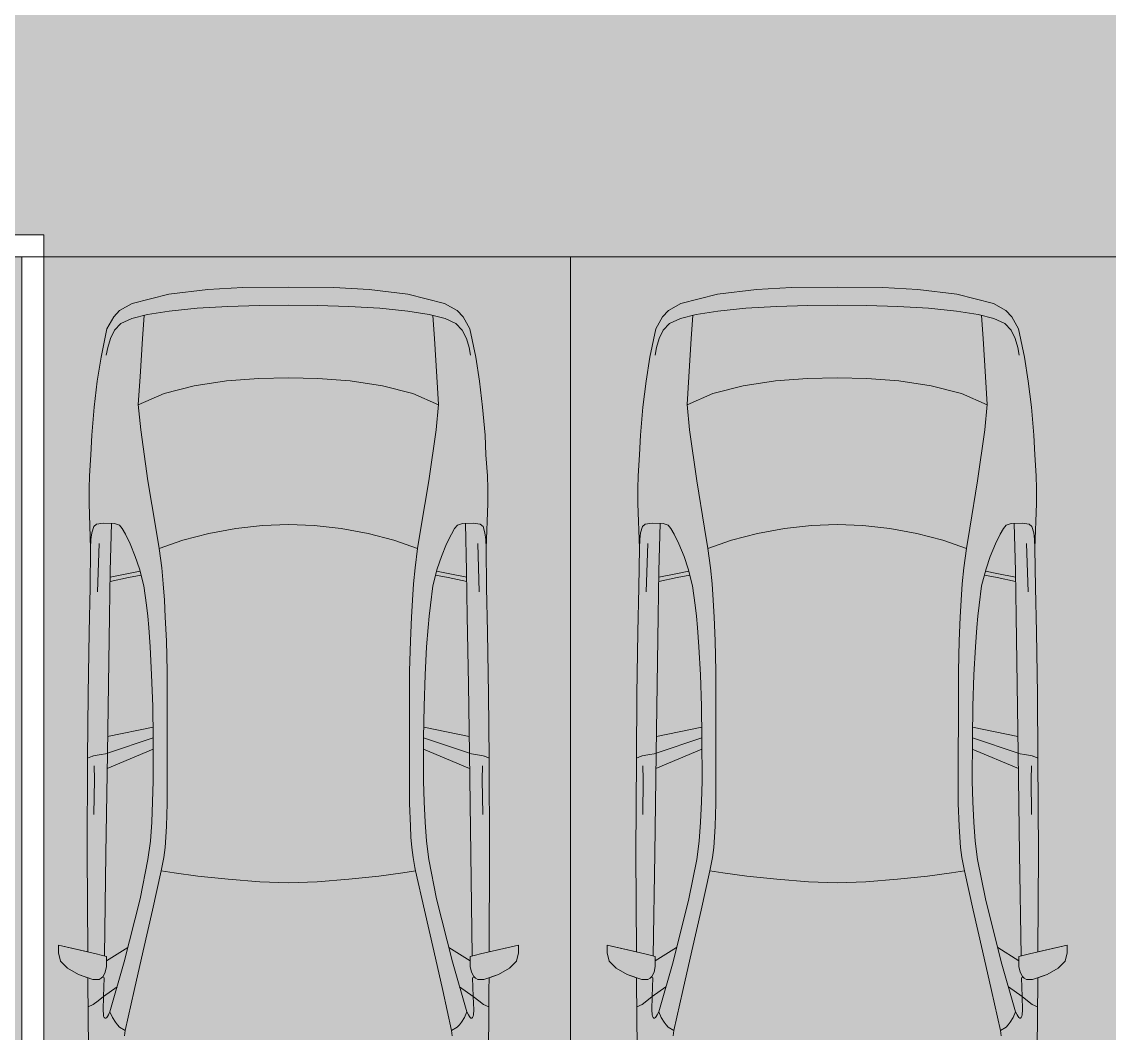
# Model space of a CAD drawing. Header units: millimetres. Extents: x 141848 to 1648660, y -465012 to -151356.
# Drawn here: x 220538 to 225492, y -269226 to -264617 of the extents above; entities that cross this region are included whole.
import ezdxf

# ---------------------------------------------------------------- set-up
doc = ezdxf.new("R2010")
doc.units = ezdxf.units.MM
doc.header["$MEASUREMENT"] = 0
for name, color, linetype in [('Extérieur - Environnement', 7, 'Continuous'), ('Sols_ Dalles', 7, 'Continuous'), ('Structure - Murs extérieurs', 7, 'Continuous')]:
    doc.layers.add(name, color=color, linetype=linetype)

msp = doc.modelspace()

# ---------------------------------------------------------------- hatches: boundary and pattern name
at = {"linetype": 'Continuous', "lineweight": 0, "true_color": 0x6f6f6f}
h = msp.add_hatch(color=8, dxfattribs=at)
h.paths.add_polyline_path([(141848.442, -275935.042), (141848.442, -295062.571), (269220.821, -293826.868), (269220.821, -270902.734), (268763.049, -270902.734), (254213.6, -271040.575), (254213.6, -163437.635), (153156.2, -163437.635), (153156.2, -271040.575), (153182.962, -271040.57), (153183.146, -272000.514, -0.40942736), (149183.681, -275935.042)])
h.paths.add_polyline_path([(158435.584, -260639.953), (155145.584, -260639.953), (155145.584, -248364.953), (155145.584, -243089.974), (155145.584, -242189.974), (158435.584, -242189.974)], flags=0)
h.paths.add_polyline_path([(196775.042, -260810.571), (196775.042, -222495.57), (186955.542, -222495.57), (186955.542, -218295.57), (196754.55, -218295.57), (196754.55, -208495.57), (196754.55, -204495.57), (193355.542, -204495.57), (193355.542, -201780.57), (193355.542, -195161.535), (195576.034, -195161.535), (195576.034, -189810.571), (217850.068, -189810.571), (217850.068, -262266.885), (245610.045, -262266.885), (245610.045, -253395.571), (245626.034, -253395.571), (246426.034, -253395.571), (247826.034, -253395.571), (247826.034, -248005.571), (247826.034, -246605.571), (245626.034, -246605.571), (245610.045, -246605.571), (245610.045, -171995.57), (212806.28, -171995.57), (161503.433, -171995.57), (161503.433, -193810.571), (161503.433, -230015.57), (161503.433, -260810.571)], flags=0)
h.paths.add_polyline_path([(162737.042, -269433.913, -0.09031866), (162858.773, -268727.623, -0.20144873), (163912.639, -267592.74, -0.10421145), (164718.006, -267415.055), (165317.979, -267409.371, -0.10404461), (166125.354, -267571.244, -0.23825546), (167284.257, -268953.318, -0.05518862), (167336.836, -269390.334), (167338.931, -269611.438), (167351.046, -270890.267), (167092.583, -271892.761, -0.26794919), (165370.083, -272909.124), (164770.11, -272914.808, -0.19371746), (163379.252, -272370.185, -0.07056876), (163028.663, -271931.262, -0.1316525), (162751.253, -270933.845)], flags=0)
h.paths.add_polyline_path([(173316.986, -273599.031), (173316.986, -273452.052), (173330.488, -267377.824, -0.3805567), (175316.986, -265609.826), (175394.714, -265609.826), (175394.714, -270609.826), (190394.714, -270609.826), (190394.714, -265609.826), (195356.191, -265609.826, -0.41421356), (196856.191, -267109.826), (196856.191, -273660.699, -0.34550161), (195137.285, -275433.432), (175327.752, -275599.002, -0.4157911)], flags=0)
h.paths.add_polyline_path([(205510.093, -271504.083, -0.13447393), (205230.948, -270484.937), (205230.948, -268984.937, -0.41421356), (207230.948, -266984.937), (207830.948, -266984.937, -0.41421356), (209830.948, -268984.937), (209830.948, -270484.937, -0.12882035), (209574.03, -271465.581, -0.27093629), (207830.948, -272484.937), (207230.948, -272484.937, -0.26498)], flags=0)
h.paths.add_polyline_path([(217862.687, -273329.325), (217869.949, -267730.336, -0.09856151), (218100.718, -266943.721), (218117.681, -266951.545, -0.258849), (219955.479, -265605.827), (219953.141, -265587.294), (220637.569, -265587.294), (220637.569, -265687.294), (220637.569, -270687.294), (250537.569, -270687.294), (250537.569, -265687.294), (252208.004, -265687.294), (254186.294, -265687.294), (254186.294, -267687.294), (254186.294, -271062.255, 0.00134576), (254186.323, -271073.021), (254197.209, -273095.233, -0.41421356), (252208.004, -275105.97), (243484.534, -275105.97, -0.00518896), (243431.438, -275116.103), (235447.992, -275196.191), (220071.012, -275253.24, -0.38655333), (217873.089, -273475.385, -0.02518922)], flags=0)
at = {"layer": 'Sols_ Dalles', "linetype": 'Continuous', "lineweight": 0, "true_color": 0x2e271c}
msp.add_hatch(color=250, dxfattribs=at).paths.add_polyline_path([(217961.309, -273253.269, 0.4157911), (219972.076, -275253.24), (252109.067, -275105.97, 0.41421356), (254098.272, -273095.233), (254087.386, -271073.021, -0.00134576), (254087.357, -271062.255), (254087.357, -267687.294), (254087.357, -265687.294), (250537.569, -265687.294), (250537.569, -270787.292), (250537.729, -271092.129), (250548.615, -273114.341), (220537.569, -273253.269), (220537.569, -270687.294), (220537.569, -265687.294), (219961.309, -265687.294, 0.25884891), (218113.763, -267154.752, 0.09856162), (217961.309, -267920.633)])

# ---------------------------------------------------------------- linework, layer by layer
at = {"color": 9, "linetype": 'Continuous', "lineweight": 5}
msp.add_lwpolyline([(217873.089, -273475.385, 0.38655333), (220071.012, -275253.24), (235447.992, -275196.191), (243431.438, -275116.103, 0.00518896), (243484.534, -275105.97), (252208.004, -275105.97, 0.41421356), (254197.209, -273095.233), (254186.323, -271073.021, -0.00134576), (254186.294, -271062.255), (254186.294, -267687.294), (254186.294, -265687.294), (252208.004, -265687.294), (250537.569, -265687.294), (250537.569, -270687.294), (220637.569, -270687.294), (220637.569, -265687.294), (220637.569, -265587.294), (219953.141, -265587.294), (219955.479, -265605.827, 0.258849), (218117.681, -266951.545), (218100.718, -266943.721, 0.09856151), (217869.949, -267730.336), (217862.687, -273329.325, 0.02518922)], format="xyb", close=True, dxfattribs=at)
at = {"color": 253, "linetype": 'Continuous', "lineweight": 5, "true_color": 0x9f9f9f, "flags": 128}
for points in [[(220537.569, -265687.294), (219961.309, -265687.294)], [(220537.569, -273253.269), (220537.569, -265687.294)]]:
    msp.add_lwpolyline(points, dxfattribs=at)
at = {"color": 255, "linetype": 'Continuous', "lineweight": 5, "flags": 128}
for points in [[(220537.569, -265687.294), (220537.569, -270687.294)], [(223037.569, -265687.294), (220537.569, -265687.294)], [(223037.569, -265687.294), (223037.569, -270687.294)], [(225537.569, -265687.294), (223037.569, -265687.294)]]:
    msp.add_lwpolyline(points, dxfattribs=at)
at = {"layer": 'Extérieur - Environnement', "color": 7, "linetype": 'Continuous', "lineweight": 13}
for p, q in [((221384.817, -265837.164), (221207.877, -265858.076)), ((221207.877, -265858.076), (221384.817, -265837.164)), ((221544.946, -265828.356), (221384.817, -265837.164)), ((221384.817, -265837.164), (221544.946, -265828.356)), ((221752.389, -265825.764), (221544.946, -265828.356)), ((221544.946, -265828.356), (221752.389, -265825.764)), ((221959.832, -265828.356), (221752.389, -265825.764)), ((221959.832, -265828.356), (221752.389, -265825.764)), ((222119.961, -265837.164), (221959.832, -265828.356)), ((222119.961, -265837.164), (221959.832, -265828.356)), ((222296.901, -265858.076), (222119.961, -265837.164)), ((222296.901, -265858.076), (222119.961, -265837.164)), ((223884.817, -265837.164), (223707.877, -265858.076)), ((223707.877, -265858.076), (223884.817, -265837.164)), ((224044.946, -265828.356), (223884.817, -265837.164)), ((223884.817, -265837.164), (224044.946, -265828.356)), ((224252.389, -265825.764), (224044.946, -265828.356)), ((224044.946, -265828.356), (224252.389, -265825.764)), ((224459.832, -265828.356), (224252.389, -265825.764)), ((224459.832, -265828.356), (224252.389, -265825.764)), ((224619.961, -265837.164), (224459.832, -265828.356)), ((224619.961, -265837.164), (224459.832, -265828.356)), ((224796.901, -265858.076), (224619.961, -265837.164)), ((224796.901, -265858.076), (224619.961, -265837.164)), ((221040.853, -265900.703), (220983.257, -265932.912)), ((220983.257, -265932.912), (221040.853, -265900.703)), ((221207.877, -265858.076), (221040.853, -265900.703)), ((221040.853, -265900.703), (221207.877, -265858.076)), ((222463.925, -265900.703), (222296.901, -265858.076)), ((222463.925, -265900.703), (222296.901, -265858.076)), ((222521.521, -265932.912), (222463.925, -265900.703)), ((222521.521, -265932.912), (222463.925, -265900.703)), ((223540.853, -265900.703), (223483.257, -265932.912)), ((223483.257, -265932.912), (223540.853, -265900.703)), ((223707.877, -265858.076), (223540.853, -265900.703)), ((223540.853, -265900.703), (223707.877, -265858.076)), ((224963.925, -265900.703), (224796.901, -265858.076)), ((224963.925, -265900.703), (224796.901, -265858.076)), ((225021.521, -265932.912), (224963.925, -265900.703)), ((225021.521, -265932.912), (224963.925, -265900.703)), ((220983.257, -265932.912), (220956.395, -265961.821)), ((220956.395, -265961.821), (220983.257, -265932.912)), ((221110.627, -265950.545), (221038.703, -265969.4)), ((221110.627, -265950.545), (221208.944, -265935.102)), ((221208.926, -265935.105), (221336.154, -265922.562)), ((221336.154, -265922.562), (221476.713, -265914.145)), ((221476.713, -265914.145), (221619.262, -265909.477)), ((221619.262, -265909.477), (221752.389, -265908.163)), ((221885.516, -265909.477), (221752.389, -265908.163)), ((222028.065, -265914.145), (221885.516, -265909.477)), ((222168.624, -265922.562), (222028.065, -265914.145)), ((222295.852, -265935.105), (222168.624, -265922.562)), ((222394.151, -265950.545), (222295.834, -265935.102)), ((222394.151, -265950.545), (222466.075, -265969.4)), ((222548.383, -265961.821), (222521.521, -265932.912)), ((222548.383, -265961.821), (222521.521, -265932.912)), ((223483.257, -265932.912), (223456.395, -265961.821)), ((223456.395, -265961.821), (223483.257, -265932.912)), ((223610.627, -265950.545), (223538.703, -265969.4)), ((223610.627, -265950.545), (223708.944, -265935.102)), ((223708.926, -265935.105), (223836.154, -265922.562)), ((223836.154, -265922.562), (223976.713, -265914.145)), ((223976.713, -265914.145), (224119.262, -265909.477)), ((224119.262, -265909.477), (224252.389, -265908.163)), ((224385.516, -265909.477), (224252.389, -265908.163)), ((224528.065, -265914.145), (224385.516, -265909.477)), ((224668.624, -265922.562), (224528.065, -265914.145)), ((224795.852, -265935.105), (224668.624, -265922.562)), ((224894.151, -265950.545), (224795.834, -265935.102)), ((224894.151, -265950.545), (224966.075, -265969.4)), ((225048.383, -265961.821), (225021.521, -265932.912)), ((225048.383, -265961.821), (225021.521, -265932.912)), ((220956.395, -265961.821), (220925.744, -266016.54)), ((220925.744, -266016.54), (220956.395, -265961.821)), ((220960.404, -266022.127), (220989.025, -265991.939)), ((220989.025, -265991.939), (221038.703, -265969.4)), ((221094.662, -265954.731), (221087.53, -266059.811)), ((222410.116, -265954.731), (222417.248, -266059.811)), ((222515.753, -265991.939), (222466.075, -265969.4)), ((222544.374, -266022.127), (222515.753, -265991.939)), ((222579.034, -266016.54), (222548.383, -265961.821)), ((222579.034, -266016.54), (222548.383, -265961.821)), ((223456.395, -265961.821), (223425.744, -266016.54)), ((223425.744, -266016.54), (223456.395, -265961.821)), ((223460.404, -266022.127), (223489.025, -265991.939)), ((223489.025, -265991.939), (223538.703, -265969.4)), ((223594.662, -265954.731), (223587.53, -266059.811)), ((224910.116, -265954.731), (224917.248, -266059.811)), ((225015.753, -265991.939), (224966.075, -265969.4)), ((225044.374, -266022.127), (225015.753, -265991.939)), ((225079.034, -266016.54), (225048.383, -265961.821)), ((225079.034, -266016.54), (225048.383, -265961.821)), ((220925.744, -266016.54), (220898.848, -266145.59)), ((220898.848, -266145.59), (220925.744, -266016.54)), ((220941.542, -266060.723), (220960.404, -266022.127)), ((222563.236, -266060.723), (222544.374, -266022.127)), ((222605.93, -266145.59), (222579.034, -266016.54)), ((222605.93, -266145.59), (222579.034, -266016.54)), ((223425.744, -266016.54), (223398.848, -266145.59)), ((223398.848, -266145.59), (223425.744, -266016.54)), ((223441.542, -266060.723), (223460.404, -266022.127)), ((225063.236, -266060.723), (225044.374, -266022.127)), ((225105.93, -266145.59), (225079.034, -266016.54)), ((225105.93, -266145.59), (225079.034, -266016.54)), ((220929.261, -266101.535), (220941.542, -266060.723)), ((221087.53, -266059.811), (221076.634, -266235.469)), ((222417.248, -266059.811), (222428.144, -266235.469)), ((222575.517, -266101.535), (222563.236, -266060.723)), ((223429.261, -266101.535), (223441.542, -266060.723)), ((223587.53, -266059.811), (223576.634, -266235.469)), ((224917.248, -266059.811), (224928.144, -266235.469)), ((225075.517, -266101.535), (225063.236, -266060.723)), ((220898.848, -266145.59), (220881.554, -266254.371)), ((220898.848, -266145.59), (220881.554, -266254.371)), ((220922.864, -266135.297), (220929.261, -266101.535)), ((222581.914, -266135.297), (222575.517, -266101.535)), ((222623.224, -266254.371), (222605.93, -266145.59)), ((222605.93, -266145.59), (222623.224, -266254.371)), ((223398.848, -266145.59), (223381.554, -266254.371)), ((223398.848, -266145.59), (223381.554, -266254.371)), ((223422.864, -266135.297), (223429.261, -266101.535)), ((225081.914, -266135.297), (225075.517, -266101.535)), ((225123.224, -266254.371), (225105.93, -266145.59)), ((225105.93, -266145.59), (225123.224, -266254.371)), ((221076.634, -266235.469), (221068.343, -266361.049)), ((221617.636, -266242.406), (221471.107, -266253.728)), ((221752.389, -266238.96), (221617.636, -266242.406)), ((221752.389, -266238.96), (221887.142, -266242.406)), ((221887.142, -266242.406), (222033.671, -266253.728)), ((222428.144, -266235.469), (222436.435, -266361.049)), ((223576.634, -266235.469), (223568.343, -266361.049)), ((224117.636, -266242.406), (223971.107, -266253.728)), ((224252.389, -266238.96), (224117.636, -266242.406)), ((224252.389, -266238.96), (224387.142, -266242.406)), ((224387.142, -266242.406), (224533.671, -266253.728)), ((224928.144, -266235.469), (224936.435, -266361.049)), ((220881.555, -266254.36), (220867.732, -266372.439)), ((220881.555, -266254.36), (220867.732, -266372.439)), ((220881.554, -266254.371), (220881.555, -266254.36)), ((221323.551, -266275.57), (221185.731, -266310.612)), ((221471.107, -266253.728), (221323.551, -266275.57)), ((222033.671, -266253.728), (222181.227, -266275.57)), ((222181.227, -266275.57), (222319.047, -266310.612)), ((222623.222, -266254.36), (222637.046, -266372.439)), ((222637.046, -266372.439), (222623.224, -266254.371)), ((223381.555, -266254.36), (223367.732, -266372.439)), ((223381.555, -266254.36), (223367.732, -266372.439)), ((223381.554, -266254.371), (223381.555, -266254.36)), ((223823.551, -266275.57), (223685.731, -266310.612)), ((223971.107, -266253.728), (223823.551, -266275.57)), ((224533.671, -266253.728), (224681.227, -266275.57)), ((224681.227, -266275.57), (224819.047, -266310.612)), ((225123.222, -266254.36), (225137.046, -266372.439)), ((225137.046, -266372.439), (225123.224, -266254.371)), ((221185.731, -266310.612), (221068.41, -266361.74)), ((222319.047, -266310.612), (222436.367, -266361.74)), ((223685.731, -266310.612), (223568.41, -266361.74)), ((224819.047, -266310.612), (224936.367, -266361.74)), ((220867.732, -266372.439), (220856.209, -266500.926)), ((220856.209, -266500.926), (220867.732, -266372.439)), ((221068.343, -266361.049), (221079.684, -266476.985)), ((222436.435, -266361.049), (222425.094, -266476.985)), ((222648.569, -266500.926), (222637.046, -266372.439)), ((222648.569, -266500.926), (222637.046, -266372.439)), ((223367.732, -266372.439), (223356.209, -266500.926)), ((223356.209, -266500.926), (223367.732, -266372.439)), ((223568.343, -266361.049), (223579.684, -266476.985)), ((224936.435, -266361.049), (224925.094, -266476.985)), ((225148.569, -266500.926), (225137.046, -266372.439)), ((225148.569, -266500.926), (225137.046, -266372.439)), ((221079.684, -266476.985), (221112.483, -266709.08)), ((222425.094, -266476.985), (222392.295, -266709.08)), ((223579.684, -266476.985), (223612.483, -266709.08)), ((224925.094, -266476.985), (224892.295, -266709.08)), ((220856.209, -266500.926), (220852.413, -266589.935)), ((220852.413, -266589.935), (220856.209, -266500.926)), ((222652.365, -266589.935), (222648.569, -266500.926)), ((222652.365, -266589.935), (222648.569, -266500.926)), ((223356.209, -266500.926), (223352.413, -266589.935)), ((223352.413, -266589.935), (223356.209, -266500.926)), ((225152.365, -266589.935), (225148.569, -266500.926)), ((225152.365, -266589.935), (225148.569, -266500.926)), ((220852.413, -266589.935), (220845.988, -266685.688)), ((220845.988, -266685.688), (220852.413, -266589.935)), ((222658.789, -266685.688), (222652.365, -266589.935)), ((222658.789, -266685.688), (222652.365, -266589.935)), ((223352.413, -266589.935), (223345.988, -266685.688)), ((223345.988, -266685.688), (223352.413, -266589.935)), ((225158.789, -266685.688), (225152.365, -266589.935)), ((225158.789, -266685.688), (225152.365, -266589.935)), ((220845.988, -266685.688), (220844.224, -266743.57)), ((220844.224, -266743.57), (220845.988, -266685.688)), ((222660.554, -266743.57), (222658.789, -266685.688)), ((222660.554, -266743.57), (222658.789, -266685.688)), ((223345.988, -266685.688), (223344.224, -266743.57)), ((223344.224, -266743.57), (223345.988, -266685.688)), ((225160.554, -266743.57), (225158.789, -266685.688)), ((225160.554, -266743.57), (225158.789, -266685.688)), ((221112.483, -266709.08), (221148.655, -266924.692)), ((222392.295, -266709.08), (222356.123, -266924.692)), ((223612.483, -266709.08), (223648.655, -266924.692)), ((224892.295, -266709.08), (224856.123, -266924.692)), ((220844.224, -266743.57), (220844.179, -266812.144)), ((220844.224, -266743.57), (220844.179, -266812.144)), ((222660.599, -266812.144), (222660.554, -266743.57)), ((222660.554, -266743.57), (222660.599, -266812.144)), ((223344.224, -266743.57), (223344.179, -266812.144)), ((223344.224, -266743.57), (223344.179, -266812.144)), ((225160.599, -266812.144), (225160.554, -266743.57)), ((225160.554, -266743.57), (225160.599, -266812.144)), ((220844.179, -266812.144), (220851.44, -267015.116)), ((220851.44, -267015.116), (220844.179, -266812.144)), ((222653.338, -267015.116), (222660.599, -266812.144)), ((222653.338, -267015.116), (222660.599, -266812.144)), ((223344.179, -266812.144), (223351.44, -267015.116)), ((223351.44, -267015.116), (223344.179, -266812.144)), ((225153.338, -267015.116), (225160.599, -266812.144)), ((225153.338, -267015.116), (225160.599, -266812.144)), ((220865.432, -266917.174), (220857.027, -266945.179)), ((220878.133, -266906.682), (220865.432, -266917.174)), ((220909.111, -266901.909), (220878.133, -266906.682)), ((220959.725, -266903.116), (220909.111, -266901.909)), ((220940.519, -267118.034), (220946.343, -266902.797)), ((220982.199, -266910.293), (220959.725, -266903.116)), ((220995.198, -266925.468), (220982.199, -266910.293)), ((221010.092, -266951.662), (220995.198, -266925.468)), ((221148.655, -266924.692), (221163.869, -267017.735)), ((221512.171, -266925.666), (221389.416, -266948.269)), ((221634.854, -266911.78), (221512.171, -266925.666)), ((221752.389, -266907.061), (221634.854, -266911.78)), ((221752.389, -266907.061), (221869.924, -266911.78)), ((221869.924, -266911.78), (221992.607, -266925.666)), ((221992.607, -266925.666), (222115.362, -266948.269)), ((222356.123, -266924.692), (222340.909, -267017.735)), ((222494.686, -266951.662), (222509.58, -266925.468)), ((222509.58, -266925.468), (222522.578, -266910.293)), ((222522.578, -266910.293), (222545.053, -266903.116)), ((222545.053, -266903.116), (222595.667, -266901.909)), ((222564.259, -267118.034), (222558.435, -266902.797)), ((222595.667, -266901.909), (222626.645, -266906.682)), ((222626.645, -266906.682), (222639.346, -266917.174)), ((222639.346, -266917.174), (222647.75, -266945.179)), ((223365.432, -266917.174), (223357.027, -266945.179)), ((223378.133, -266906.682), (223365.432, -266917.174)), ((223409.111, -266901.909), (223378.133, -266906.682)), ((223459.725, -266903.116), (223409.111, -266901.909)), ((223440.519, -267118.034), (223446.343, -266902.797)), ((223482.199, -266910.293), (223459.725, -266903.116)), ((223495.198, -266925.468), (223482.199, -266910.293)), ((223510.092, -266951.662), (223495.198, -266925.468)), ((223648.655, -266924.692), (223663.869, -267017.735)), ((224012.171, -266925.666), (223889.416, -266948.269)), ((224134.854, -266911.78), (224012.171, -266925.666)), ((224252.389, -266907.061), (224134.854, -266911.78)), ((224252.389, -266907.061), (224369.924, -266911.78)), ((224369.924, -266911.78), (224492.607, -266925.666)), ((224492.607, -266925.666), (224615.362, -266948.269)), ((224856.123, -266924.692), (224840.909, -267017.735)), ((224994.686, -266951.662), (225009.58, -266925.468)), ((225009.58, -266925.468), (225022.578, -266910.293)), ((225022.578, -266910.293), (225045.053, -266903.116)), ((225045.053, -266903.116), (225095.667, -266901.909)), ((225064.259, -267118.034), (225058.435, -266902.797)), ((225095.667, -266901.909), (225126.645, -266906.682)), ((225126.645, -266906.682), (225139.346, -266917.174)), ((225139.346, -266917.174), (225147.75, -266945.179)), ((220852.713, -266976.682), (220851.44, -267015.116)), ((220857.027, -266945.179), (220852.713, -266976.682)), ((221031.496, -266995.684), (221010.092, -266951.662)), ((221271.566, -266979.133), (221163.869, -267017.735)), ((221389.416, -266948.269), (221271.566, -266979.133)), ((222115.362, -266948.269), (222233.212, -266979.133)), ((222233.212, -266979.133), (222340.909, -267017.735)), ((222473.282, -266995.684), (222494.686, -266951.662)), ((222647.75, -266945.179), (222652.065, -266976.682)), ((222652.065, -266976.682), (222653.338, -267015.116)), ((223352.713, -266976.682), (223351.44, -267015.116)), ((223357.027, -266945.179), (223352.713, -266976.682)), ((223531.496, -266995.684), (223510.092, -266951.662)), ((223771.566, -266979.133), (223663.869, -267017.735)), ((223889.416, -266948.269), (223771.566, -266979.133)), ((224615.362, -266948.269), (224733.212, -266979.133)), ((224733.212, -266979.133), (224840.909, -267017.735)), ((224973.282, -266995.684), (224994.686, -266951.662)), ((225147.75, -266945.179), (225152.065, -266976.682)), ((225152.065, -266976.682), (225153.338, -267015.116)), ((220851.44, -267015.116), (220849.227, -267195.422)), ((220849.227, -267195.422), (220851.44, -267015.116)), ((220890.107, -266993.88), (220882.69, -267214.66)), ((221054.911, -267052.956), (221031.496, -266995.684)), ((221163.869, -267017.735), (221175.54, -267105.162)), ((222340.909, -267017.735), (222329.238, -267105.162)), ((222449.867, -267052.956), (222473.282, -266995.684)), ((222614.671, -266993.88), (222622.088, -267214.66)), ((222655.551, -267195.422), (222653.338, -267015.116)), ((222655.551, -267195.422), (222653.338, -267015.116)), ((223351.44, -267015.116), (223349.227, -267195.422)), ((223349.227, -267195.422), (223351.44, -267015.116)), ((223390.107, -266993.88), (223382.69, -267214.66)), ((223554.911, -267052.956), (223531.496, -266995.684)), ((223663.869, -267017.735), (223675.54, -267105.162)), ((224840.909, -267017.735), (224829.238, -267105.162)), ((224949.867, -267052.956), (224973.282, -266995.684)), ((225114.671, -266993.88), (225122.088, -267214.66)), ((225155.551, -267195.422), (225153.338, -267015.116)), ((225155.551, -267195.422), (225153.338, -267015.116)), ((221074.24, -267109.617), (221054.911, -267052.956)), ((222430.538, -267109.617), (222449.867, -267052.956)), ((223574.24, -267109.617), (223554.911, -267052.956)), ((224930.538, -267109.617), (224949.867, -267052.956)), ((220937.587, -267325.351), (220940.519, -267118.034)), ((220940.099, -267147.769), (221024.487, -267130.537)), ((221024.214, -267149.83), (221081.629, -267138.68)), ((221024.487, -267130.537), (221076.967, -267120.345)), ((221094.075, -267187.636), (221074.24, -267109.617)), ((221175.539, -267105.146), (221182.232, -267178.67)), ((222329.239, -267105.146), (222322.546, -267178.67)), ((222410.703, -267187.636), (222430.538, -267109.617)), ((222480.564, -267149.83), (222423.149, -267138.68)), ((222480.291, -267130.537), (222427.81, -267120.345)), ((222564.679, -267147.769), (222480.291, -267130.537)), ((222567.191, -267325.351), (222564.259, -267118.034)), ((223437.587, -267325.351), (223440.519, -267118.034)), ((223440.099, -267147.769), (223524.487, -267130.537)), ((223524.214, -267149.83), (223581.629, -267138.68)), ((223524.487, -267130.537), (223576.967, -267120.345)), ((223594.075, -267187.636), (223574.24, -267109.617)), ((223675.539, -267105.146), (223682.232, -267178.67)), ((224829.239, -267105.146), (224822.546, -267178.67)), ((224910.703, -267187.636), (224930.538, -267109.617)), ((224980.564, -267149.83), (224923.149, -267138.68)), ((224980.291, -267130.537), (224927.81, -267120.345)), ((225064.679, -267147.769), (224980.291, -267130.537)), ((225067.191, -267325.351), (225064.259, -267118.034)), ((220939.826, -267167.062), (221024.214, -267149.83)), ((221105.484, -267275.127), (221094.075, -267187.636)), ((221182.231, -267178.656), (221187.197, -267253.131)), ((222322.547, -267178.656), (222317.581, -267253.131)), ((222399.294, -267275.127), (222410.703, -267187.636)), ((222564.952, -267167.062), (222480.564, -267149.83)), ((223439.826, -267167.062), (223524.214, -267149.83)), ((223605.484, -267275.127), (223594.075, -267187.636)), ((223682.231, -267178.656), (223687.197, -267253.131)), ((224822.547, -267178.656), (224817.581, -267253.131)), ((224899.294, -267275.127), (224910.703, -267187.636)), ((225064.952, -267167.062), (224980.564, -267149.83)), ((220849.227, -267195.422), (220844.877, -267398.632)), ((220849.227, -267195.422), (220844.877, -267398.632)), ((222659.901, -267398.632), (222655.551, -267195.422)), ((222655.551, -267195.422), (222659.901, -267398.632)), ((223349.227, -267195.422), (223344.877, -267398.632)), ((223349.227, -267195.422), (223344.877, -267398.632)), ((225159.901, -267398.632), (225155.551, -267195.422)), ((225155.551, -267195.422), (225159.901, -267398.632)), ((221111.33, -267324.705), (221105.484, -267275.127)), ((221187.197, -267253.127), (221191.601, -267329.924)), ((222317.581, -267253.127), (222313.177, -267329.924)), ((222393.448, -267324.705), (222399.294, -267275.127)), ((223611.33, -267324.705), (223605.484, -267275.127)), ((223687.197, -267253.127), (223691.601, -267329.924)), ((224817.581, -267253.127), (224813.177, -267329.924)), ((224893.448, -267324.705), (224899.294, -267275.127)), ((220932.626, -267636.148), (220937.587, -267325.351)), ((221116.424, -267376.543), (221111.33, -267324.705)), ((221191.6, -267329.914), (221196.366, -267438.034)), ((222313.178, -267329.914), (222308.412, -267438.034)), ((222388.354, -267376.543), (222393.448, -267324.705)), ((222572.151, -267636.148), (222567.191, -267325.351)), ((223432.626, -267636.148), (223437.587, -267325.351)), ((223616.424, -267376.543), (223611.33, -267324.705)), ((223691.6, -267329.914), (223696.366, -267438.034)), ((224813.178, -267329.914), (224808.412, -267438.034)), ((224888.354, -267376.543), (224893.448, -267324.705)), ((225072.151, -267636.148), (225067.191, -267325.351)), ((221122.661, -267464.557), (221116.424, -267376.543)), ((222382.116, -267464.557), (222388.354, -267376.543)), ((223622.661, -267464.557), (223616.424, -267376.543)), ((224882.116, -267464.557), (224888.354, -267376.543)), ((220844.877, -267398.632), (220840.092, -267681.866)), ((220844.877, -267398.632), (220840.092, -267681.866)), ((222664.686, -267681.866), (222659.901, -267398.632)), ((222659.901, -267398.632), (222664.686, -267681.866)), ((223344.877, -267398.632), (223340.092, -267681.866)), ((223344.877, -267398.632), (223340.092, -267681.866)), ((225164.686, -267681.866), (225159.901, -267398.632)), ((225159.901, -267398.632), (225164.686, -267681.866)), ((221129.049, -267592.686), (221122.661, -267464.557)), ((221196.366, -267438.031), (221200.336, -267575.552)), ((222308.412, -267438.031), (222304.441, -267575.552)), ((222375.729, -267592.686), (222382.116, -267464.557)), ((223629.049, -267592.686), (223622.661, -267464.557)), ((223696.366, -267438.031), (223700.336, -267575.552)), ((224808.412, -267438.031), (224804.441, -267575.552)), ((224875.729, -267592.686), (224882.116, -267464.557)), ((221200.336, -267575.552), (221200.375, -268178.518)), ((222304.441, -267575.552), (222304.403, -268178.518)), ((223700.336, -267575.552), (223700.375, -268178.518)), ((224804.441, -267575.552), (224804.403, -268178.518)), ((221134.049, -267735.926), (221129.049, -267592.686)), ((222370.729, -267735.926), (222375.729, -267592.686)), ((223634.049, -267735.926), (223629.049, -267592.686)), ((224870.729, -267735.926), (224875.729, -267592.686)), ((220840.092, -267681.866), (220837.573, -267973.113)), ((220840.092, -267681.866), (220837.573, -267973.113)), ((220927.666, -267950.448), (220932.626, -267636.148)), ((222577.112, -267950.448), (222572.151, -267636.148)), ((222667.205, -267973.113), (222664.686, -267681.866)), ((222664.686, -267681.866), (222667.205, -267973.113)), ((223340.092, -267681.866), (223337.573, -267973.113)), ((223340.092, -267681.866), (223337.573, -267973.113)), ((223427.666, -267950.448), (223432.626, -267636.148)), ((225077.112, -267950.448), (225072.151, -267636.148)), ((225167.205, -267973.113), (225164.686, -267681.866)), ((225164.686, -267681.866), (225167.205, -267973.113)), ((221136.472, -267879.457), (221134.049, -267735.926)), ((222368.306, -267879.457), (222370.729, -267735.926)), ((223636.472, -267879.457), (223634.049, -267735.926)), ((224868.306, -267879.457), (224870.729, -267735.926)), ((220928.882, -267873.372), (221135.654, -267831.01)), ((222575.895, -267873.372), (222369.124, -267831.01)), ((223428.882, -267873.372), (223635.654, -267831.01)), ((225075.895, -267873.372), (224869.124, -267831.01)), ((221136.472, -267879.457), (220927.683, -267949.357)), ((221137.01, -268077.471), (221136.472, -267879.457)), ((222367.768, -268077.471), (222368.306, -267879.457)), ((222368.306, -267879.457), (222577.095, -267949.357)), ((223636.472, -267879.457), (223427.683, -267949.357)), ((223637.01, -268077.471), (223636.472, -267879.457)), ((224867.768, -268077.471), (224868.306, -267879.457)), ((224868.306, -267879.457), (225077.095, -267949.357)), ((220926.694, -268019.427), (221136.612, -267931.001)), ((222578.083, -268019.427), (222368.166, -267931.001)), ((223426.694, -268019.427), (223636.612, -267931.001)), ((225078.083, -268019.427), (224868.166, -267931.001)), ((220837.573, -267973.113), (220835.605, -268405.992)), ((220835.605, -268405.992), (220837.573, -267973.113)), ((220837.573, -267973.113), (220859.282, -267963.349)), ((220859.282, -267963.349), (220861.238, -267962.783)), ((220861.238, -267962.783), (220864.496, -267962.088)), ((220864.496, -267962.088), (220890.409, -267957.432)), ((220890.409, -267957.432), (220927.666, -267950.448)), ((220927.666, -267950.448), (220921.227, -268407.601)), ((222577.112, -267950.448), (222583.551, -268407.601)), ((222614.369, -267957.432), (222577.112, -267950.448)), ((222640.282, -267962.088), (222614.369, -267957.432)), ((222643.54, -267962.783), (222640.282, -267962.088)), ((222645.496, -267963.349), (222643.54, -267962.783)), ((222667.205, -267973.113), (222645.496, -267963.349)), ((222669.173, -268405.992), (222667.205, -267973.113)), ((222669.173, -268405.992), (222667.205, -267973.113)), ((223337.573, -267973.113), (223335.605, -268405.992)), ((223335.605, -268405.992), (223337.573, -267973.113)), ((223337.573, -267973.113), (223359.282, -267963.349)), ((223359.282, -267963.349), (223361.238, -267962.783)), ((223361.238, -267962.783), (223364.496, -267962.088)), ((223364.496, -267962.088), (223390.409, -267957.432)), ((223390.409, -267957.432), (223427.666, -267950.448)), ((223427.666, -267950.448), (223421.227, -268407.601)), ((225077.112, -267950.448), (225083.551, -268407.601)), ((225114.369, -267957.432), (225077.112, -267950.448)), ((225140.282, -267962.088), (225114.369, -267957.432)), ((225143.54, -267962.783), (225140.282, -267962.088)), ((225145.496, -267963.349), (225143.54, -267962.783)), ((225167.205, -267973.113), (225145.496, -267963.349)), ((225169.173, -268405.992), (225167.205, -267973.113)), ((225169.173, -268405.992), (225167.205, -267973.113)), ((220867.468, -268008.036), (220868.967, -268069.3)), ((222637.31, -268008.036), (222635.811, -268069.3)), ((223367.468, -268008.036), (223368.967, -268069.3)), ((225137.31, -268008.036), (225135.811, -268069.3)), ((220868.967, -268069.3), (220866.39, -268228.63)), ((221133.859, -268171.56), (221137.01, -268077.471)), ((222370.919, -268171.56), (222367.768, -268077.471)), ((222635.811, -268069.3), (222638.388, -268228.63)), ((223368.967, -268069.3), (223366.39, -268228.63)), ((223633.859, -268171.56), (223637.01, -268077.471)), ((224870.919, -268171.56), (224867.768, -268077.471)), ((225135.811, -268069.3), (225138.388, -268228.63)), ((221129.665, -268264.184), (221133.859, -268171.56)), ((221200.375, -268178.518), (221196.538, -268282.803)), ((222304.403, -268178.518), (222308.24, -268282.803)), ((222375.113, -268264.184), (222370.919, -268171.56)), ((223629.665, -268264.184), (223633.859, -268171.56)), ((223700.375, -268178.518), (223696.538, -268282.803)), ((224804.403, -268178.518), (224808.24, -268282.803)), ((224875.113, -268264.184), (224870.919, -268171.56)), ((221123.565, -268350.336), (221129.665, -268264.184)), ((222381.212, -268350.336), (222375.113, -268264.184)), ((223623.565, -268350.336), (223629.665, -268264.184)), ((224881.212, -268350.336), (224875.113, -268264.184)), ((221196.539, -268282.796), (221194.005, -268331.972)), ((222308.239, -268282.796), (222310.773, -268331.972)), ((223696.539, -268282.796), (223694.005, -268331.972)), ((224808.239, -268282.796), (224810.773, -268331.972)), ((221112.419, -268433.588), (221123.565, -268350.336)), ((221194.005, -268331.956), (221190.207, -268379.107)), ((222310.773, -268331.956), (222314.571, -268379.107)), ((222392.358, -268433.588), (222381.212, -268350.336)), ((223612.419, -268433.588), (223623.565, -268350.336)), ((223694.005, -268331.956), (223690.207, -268379.107)), ((224810.773, -268331.956), (224814.571, -268379.107)), ((224892.358, -268433.588), (224881.212, -268350.336)), ((220835.605, -268405.992), (220838.083, -268855.376)), ((220838.083, -268855.376), (220835.605, -268405.992)), ((220921.228, -268407.601), (220914.78, -268873.649)), ((221184.386, -268425.327), (221175.955, -268470.695)), ((221190.209, -268379.084), (221184.386, -268425.327)), ((222314.569, -268379.084), (222320.392, -268425.327)), ((222320.392, -268425.327), (222328.823, -268470.695)), ((222583.55, -268407.601), (222589.998, -268873.649)), ((222666.695, -268855.376), (222669.173, -268405.992)), ((222666.695, -268855.376), (222669.173, -268405.992)), ((223335.605, -268405.992), (223338.083, -268855.376)), ((223338.083, -268855.376), (223335.605, -268405.992)), ((223421.228, -268407.601), (223414.78, -268873.649)), ((223684.386, -268425.327), (223675.955, -268470.695)), ((223690.209, -268379.084), (223684.386, -268425.327)), ((224814.569, -268379.084), (224820.392, -268425.327)), ((224820.392, -268425.327), (224828.823, -268470.695)), ((225083.55, -268407.601), (225089.998, -268873.649)), ((225166.695, -268855.376), (225169.173, -268405.992)), ((225166.695, -268855.376), (225169.173, -268405.992)), ((221077.003, -268612.975), (221112.419, -268433.588)), ((221172.655, -268485.5), (221175.734, -268471.184)), ((221175.734, -268471.184), (221176.041, -268470.505)), ((222329.044, -268471.184), (222328.737, -268470.505)), ((222332.123, -268485.5), (222329.044, -268471.184)), ((222427.775, -268612.975), (222392.358, -268433.588)), ((223577.003, -268612.975), (223612.419, -268433.588)), ((223672.655, -268485.5), (223675.734, -268471.184)), ((223675.734, -268471.184), (223676.041, -268470.505)), ((224829.044, -268471.184), (224828.737, -268470.505)), ((224832.123, -268485.5), (224829.044, -268471.184)), ((224927.775, -268612.975), (224892.358, -268433.588)), ((221172.655, -268485.5), (221132.497, -268665.461)), ((221172.655, -268485.5), (221231.626, -268495.563)), ((221231.626, -268495.563), (221340.242, -268509.721)), ((221340.242, -268509.721), (221477.327, -268524.319)), ((221477.327, -268524.319), (221621.771, -268535.706)), ((222027.451, -268524.319), (221883.007, -268535.706)), ((222164.536, -268509.721), (222027.451, -268524.319)), ((222273.152, -268495.563), (222164.536, -268509.721)), ((222332.123, -268485.5), (222273.152, -268495.563)), ((222332.123, -268485.5), (222372.281, -268665.461)), ((223672.655, -268485.5), (223632.497, -268665.461)), ((223672.655, -268485.5), (223731.626, -268495.563)), ((223731.626, -268495.563), (223840.242, -268509.721)), ((223840.242, -268509.721), (223977.327, -268524.319)), ((223977.327, -268524.319), (224121.771, -268535.706)), ((224527.451, -268524.319), (224383.007, -268535.706)), ((224664.536, -268509.721), (224527.451, -268524.319)), ((224773.152, -268495.563), (224664.536, -268509.721)), ((224832.123, -268485.5), (224773.152, -268495.563)), ((224832.123, -268485.5), (224872.281, -268665.461)), ((221621.771, -268535.706), (221752.389, -268540.229)), ((221883.007, -268535.706), (221752.389, -268540.229)), ((224121.771, -268535.706), (224252.389, -268540.229)), ((224383.007, -268535.706), (224252.389, -268540.229)), ((221004.803, -268900.718), (221077.003, -268612.975)), ((222499.975, -268900.718), (222427.775, -268612.975)), ((223504.803, -268900.718), (223577.003, -268612.975)), ((224999.975, -268900.718), (224927.775, -268612.975)), ((221132.497, -268665.461), (221090.317, -268850.052)), ((222372.281, -268665.461), (222414.461, -268850.052)), ((223632.497, -268665.461), (223590.317, -268850.052)), ((224872.281, -268665.461), (224914.461, -268850.052)), ((220838.083, -268855.376), (220704.711, -268824.575)), ((220704.711, -268824.575), (220704.711, -268858.864)), ((220704.711, -268824.575), (220876.746, -268864.305)), ((220704.711, -268824.575), (220704.711, -268858.864)), ((220704.711, -268858.864), (220713.571, -268896.996)), ((220713.571, -268896.996), (220704.711, -268858.864)), ((220876.746, -268864.305), (220899.875, -268869.809)), ((220899.875, -268869.809), (220923.996, -268876.024)), ((221021.177, -268835.461), (220923.996, -268895.945)), ((221090.317, -268850.052), (221049.167, -269030.342)), ((222414.461, -268850.052), (222455.611, -269030.342)), ((222483.6, -268835.461), (222580.782, -268895.945)), ((222604.903, -268869.809), (222580.782, -268876.024)), ((222628.032, -268864.305), (222604.903, -268869.809)), ((222800.067, -268824.575), (222628.032, -268864.305)), ((222800.067, -268824.575), (222666.695, -268855.376)), ((222791.207, -268896.996), (222800.067, -268858.864)), ((222791.207, -268896.996), (222800.067, -268858.864)), ((222800.067, -268858.864), (222800.067, -268824.575)), ((222800.067, -268824.575), (222800.067, -268858.864)), ((223338.083, -268855.376), (223204.711, -268824.575)), ((223204.711, -268824.575), (223204.711, -268858.864)), ((223204.711, -268824.575), (223376.746, -268864.305)), ((223204.711, -268824.575), (223204.711, -268858.864)), ((223204.711, -268858.864), (223213.571, -268896.996)), ((223213.571, -268896.996), (223204.711, -268858.864)), ((223376.746, -268864.305), (223399.875, -268869.809)), ((223399.875, -268869.809), (223423.996, -268876.024)), ((223521.177, -268835.461), (223423.996, -268895.945)), ((223590.317, -268850.052), (223549.167, -269030.342)), ((224914.461, -268850.052), (224955.611, -269030.342)), ((224983.6, -268835.461), (225080.782, -268895.945)), ((225104.903, -268869.809), (225080.782, -268876.024)), ((225128.032, -268864.305), (225104.903, -268869.809)), ((225300.067, -268824.575), (225128.032, -268864.305)), ((225300.067, -268824.575), (225166.695, -268855.376)), ((225291.207, -268896.996), (225300.067, -268858.864)), ((225291.207, -268896.996), (225300.067, -268858.864)), ((225300.067, -268858.864), (225300.067, -268824.575)), ((225300.067, -268824.575), (225300.067, -268858.864)), ((220713.571, -268896.996), (220745.43, -268928.955)), ((220745.43, -268928.955), (220713.571, -268896.996)), ((220923.996, -268921.171), (220917.984, -268947.698)), ((220923.996, -268876.024), (220923.996, -268921.171)), ((221004.803, -268900.718), (220939.389, -269127.825)), ((222499.975, -268900.718), (222565.389, -269127.825)), ((222580.782, -268876.024), (222580.782, -268921.171)), ((222580.782, -268921.171), (222586.794, -268947.698)), ((222759.348, -268928.955), (222791.207, -268896.996)), ((222759.348, -268928.955), (222791.207, -268896.996)), ((223213.571, -268896.996), (223245.43, -268928.955)), ((223245.43, -268928.955), (223213.571, -268896.996)), ((223423.996, -268921.171), (223417.984, -268947.698)), ((223423.996, -268876.024), (223423.996, -268921.171)), ((223504.803, -268900.718), (223439.389, -269127.825)), ((224999.975, -268900.718), (225065.389, -269127.825)), ((225080.782, -268876.024), (225080.782, -268921.171)), ((225080.782, -268921.171), (225086.794, -268947.698)), ((225259.348, -268928.955), (225291.207, -268896.996)), ((225259.348, -268928.955), (225291.207, -268896.996)), ((220745.43, -268928.955), (220795.97, -268958.446)), ((220795.97, -268958.446), (220745.43, -268928.955)), ((220795.97, -268958.446), (220838.483, -268972.665)), ((220861.945, -268980.512), (220795.97, -268958.446)), ((220838.483, -268972.665), (220838.741, -269028.074)), ((220838.741, -269028.074), (220838.483, -268972.665)), ((220908.176, -268967.805), (220900.101, -268975.338)), ((220913.053, -268973.482), (220905.849, -268969.976)), ((220917.984, -268947.698), (220908.176, -268967.805)), ((222586.794, -268947.698), (222596.602, -268967.805)), ((222591.725, -268973.482), (222598.929, -268969.976)), ((222596.602, -268967.805), (222604.677, -268975.338)), ((222642.833, -268980.512), (222708.808, -268958.446)), ((222666.037, -269028.074), (222666.295, -268972.665)), ((222666.037, -269028.074), (222666.295, -268972.665)), ((222666.295, -268972.665), (222708.808, -268958.446)), ((222708.808, -268958.446), (222759.348, -268928.955)), ((222708.808, -268958.446), (222759.348, -268928.955)), ((223245.43, -268928.955), (223295.97, -268958.446)), ((223295.97, -268958.446), (223245.43, -268928.955)), ((223295.97, -268958.446), (223338.483, -268972.665)), ((223361.945, -268980.512), (223295.97, -268958.446)), ((223338.483, -268972.665), (223338.741, -269028.074)), ((223338.741, -269028.074), (223338.483, -268972.665)), ((223408.176, -268967.805), (223400.101, -268975.338)), ((223413.053, -268973.482), (223405.849, -268969.976)), ((223417.984, -268947.698), (223408.176, -268967.805)), ((225086.794, -268947.698), (225096.602, -268967.805)), ((225091.725, -268973.482), (225098.929, -268969.976)), ((225096.602, -268967.805), (225104.677, -268975.338)), ((225142.833, -268980.512), (225208.808, -268958.446)), ((225166.037, -269028.074), (225166.295, -268972.665)), ((225166.037, -269028.074), (225166.295, -268972.665)), ((225166.295, -268972.665), (225208.808, -268958.446)), ((225208.808, -268958.446), (225259.348, -268928.955)), ((225208.808, -268958.446), (225259.348, -268928.955)), ((220889.929, -268980.446), (220861.945, -268980.512)), ((220900.101, -268975.338), (220889.929, -268980.446)), ((220913.053, -268973.482), (220910.085, -269058.02)), ((220972.233, -269013.798), (220910.085, -269058.02)), ((222532.545, -269013.798), (222594.693, -269058.02)), ((222591.725, -268973.482), (222594.693, -269058.02)), ((222604.677, -268975.338), (222614.849, -268980.446)), ((222614.849, -268980.446), (222642.833, -268980.512)), ((223389.929, -268980.446), (223361.945, -268980.512)), ((223400.101, -268975.338), (223389.929, -268980.446)), ((223413.053, -268973.482), (223410.085, -269058.02)), ((223472.233, -269013.798), (223410.085, -269058.02)), ((225032.545, -269013.798), (225094.693, -269058.02)), ((225091.725, -268973.482), (225094.693, -269058.02)), ((225104.677, -268975.338), (225114.849, -268980.446)), ((225114.849, -268980.446), (225142.833, -268980.512)), ((220838.741, -269028.074), (220839.793, -269106.124)), ((220838.741, -269028.074), (220839.793, -269106.124)), ((220910.085, -269058.02), (220885.224, -269078.043)), ((220910.085, -269058.02), (220908.251, -269119.394)), ((221049.167, -269030.342), (221009.002, -269213.352)), ((222455.611, -269030.342), (222495.776, -269213.352)), ((222594.693, -269058.02), (222619.554, -269078.043)), ((222594.693, -269058.02), (222596.527, -269119.394)), ((222664.985, -269106.124), (222666.037, -269028.074)), ((222666.037, -269028.074), (222664.985, -269106.124)), ((223338.741, -269028.074), (223339.793, -269106.124)), ((223338.741, -269028.074), (223339.793, -269106.124)), ((223410.085, -269058.02), (223385.224, -269078.043)), ((223410.085, -269058.02), (223408.251, -269119.394)), ((223549.167, -269030.342), (223509.002, -269213.352)), ((224955.611, -269030.342), (224995.776, -269213.352)), ((225094.693, -269058.02), (225119.554, -269078.043)), ((225094.693, -269058.02), (225096.527, -269119.394)), ((225164.985, -269106.124), (225166.037, -269028.074)), ((225166.037, -269028.074), (225164.985, -269106.124)), ((220863.628, -269094.519), (220839.793, -269106.124)), ((220839.793, -269106.124), (220843.944, -269761.281)), ((220839.793, -269106.124), (220843.944, -269761.281)), ((220885.224, -269078.043), (220863.628, -269094.519)), ((220908.251, -269119.394), (220909.53, -269142.411)), ((222596.527, -269119.394), (222595.248, -269142.411)), ((222619.554, -269078.043), (222641.15, -269094.519)), ((222641.15, -269094.519), (222664.985, -269106.124)), ((222660.834, -269761.281), (222664.985, -269106.124)), ((222664.985, -269106.124), (222660.834, -269761.281)), ((223363.628, -269094.519), (223339.793, -269106.124)), ((223339.793, -269106.124), (223343.944, -269761.281)), ((223339.793, -269106.124), (223343.944, -269761.281)), ((223385.224, -269078.043), (223363.628, -269094.519)), ((223408.251, -269119.394), (223409.53, -269142.411)), ((225096.527, -269119.394), (225095.248, -269142.411)), ((225119.554, -269078.043), (225141.15, -269094.519)), ((225141.15, -269094.519), (225164.985, -269106.124)), ((225160.834, -269761.281), (225164.985, -269106.124)), ((225164.985, -269106.124), (225160.834, -269761.281)), ((220909.53, -269142.411), (220910.567, -269148.165)), ((220910.567, -269148.165), (220913.49, -269153.829)), ((220916.951, -269156.902), (220913.49, -269153.829)), ((220920.7, -269156.936), (220916.951, -269156.902)), ((220924.596, -269154.389), (220920.7, -269156.936)), ((220924.596, -269154.389), (220927.688, -269150.029)), ((220927.688, -269150.029), (220932.035, -269141.742)), ((220932.041, -269141.742), (220939.389, -269127.825)), ((220939.389, -269127.825), (220950.835, -269154.267)), ((220950.835, -269154.267), (220964.178, -269175.776)), ((222553.943, -269154.267), (222540.6, -269175.776)), ((222565.389, -269127.825), (222553.943, -269154.267)), ((222572.737, -269141.742), (222565.389, -269127.825)), ((222577.09, -269150.029), (222572.743, -269141.742)), ((222580.182, -269154.389), (222577.09, -269150.029)), ((222580.182, -269154.389), (222584.078, -269156.936)), ((222584.078, -269156.936), (222587.827, -269156.902)), ((222587.827, -269156.902), (222591.288, -269153.829)), ((222594.211, -269148.165), (222591.288, -269153.829)), ((222595.248, -269142.411), (222594.211, -269148.165)), ((223409.53, -269142.411), (223410.567, -269148.165)), ((223410.567, -269148.165), (223413.49, -269153.829)), ((223416.951, -269156.902), (223413.49, -269153.829)), ((223420.7, -269156.936), (223416.951, -269156.902)), ((223424.596, -269154.389), (223420.7, -269156.936)), ((223424.596, -269154.389), (223427.688, -269150.029)), ((223427.688, -269150.029), (223432.035, -269141.742)), ((223432.041, -269141.742), (223439.389, -269127.825)), ((223439.389, -269127.825), (223450.835, -269154.267)), ((223450.835, -269154.267), (223464.178, -269175.776)), ((225053.943, -269154.267), (225040.6, -269175.776)), ((225065.389, -269127.825), (225053.943, -269154.267)), ((225072.737, -269141.742), (225065.389, -269127.825)), ((225077.09, -269150.029), (225072.743, -269141.742)), ((225080.182, -269154.389), (225077.09, -269150.029)), ((225080.182, -269154.389), (225084.078, -269156.936)), ((225084.078, -269156.936), (225087.827, -269156.902)), ((225087.827, -269156.902), (225091.288, -269153.829)), ((225094.211, -269148.165), (225091.288, -269153.829)), ((225095.248, -269142.411), (225094.211, -269148.165)), ((220964.178, -269175.776), (220973.375, -269186.973)), ((220973.375, -269186.973), (220983.094, -269197.411)), ((220983.094, -269197.411), (221009.002, -269213.352)), ((221009.002, -269213.352), (221005.712, -269238.276)), ((221009.016, -269213.352), (221009.002, -269213.352)), ((222495.762, -269213.352), (222495.776, -269213.352)), ((222521.684, -269197.411), (222495.776, -269213.352)), ((222495.776, -269213.352), (222499.066, -269238.276)), ((222531.403, -269186.973), (222521.684, -269197.411)), ((222540.6, -269175.776), (222531.403, -269186.973)), ((223464.178, -269175.776), (223473.375, -269186.973)), ((223473.375, -269186.973), (223483.094, -269197.411)), ((223483.094, -269197.411), (223509.002, -269213.352)), ((223509.002, -269213.352), (223505.712, -269238.276)), ((223509.016, -269213.352), (223509.002, -269213.352)), ((224995.762, -269213.352), (224995.776, -269213.352)), ((225021.684, -269197.411), (224995.776, -269213.352)), ((224995.776, -269213.352), (224999.066, -269238.276)), ((225031.403, -269186.973), (225021.684, -269197.411)), ((225040.6, -269175.776), (225031.403, -269186.973))]:
    msp.add_line(p, q, dxfattribs=at)
at = {"layer": 'Sols_ Dalles', "color": 7, "linetype": 'Continuous', "lineweight": 5, "flags": 128}
msp.add_lwpolyline([(217961.309, -273253.269, 0.4157911), (219972.076, -275253.24), (252109.067, -275105.97, 0.41421356), (254098.272, -273095.233), (254087.386, -271073.021, -0.00134576), (254087.357, -271062.255), (254087.357, -267687.294), (254087.357, -265687.294), (250537.569, -265687.294), (250537.569, -270787.292), (250537.729, -271092.129), (250548.615, -273114.341), (220537.569, -273253.269), (220537.569, -270687.294), (220537.569, -265687.294), (219961.309, -265687.294, 0.25884891), (218113.763, -267154.752, 0.09856162), (217961.309, -267920.633)], format="xyb", close=True, dxfattribs=at)
at = {"layer": 'Sols_ Dalles', "color": 250, "linetype": 'Continuous', "lineweight": 5, "true_color": 0x1f1f1f}
msp.add_lwpolyline([(217961.309, -273253.269, 0.4157911), (219972.076, -275253.24), (252109.067, -275105.97, 0.41421356), (254098.272, -273095.233), (254087.386, -271073.021, -0.00134576), (254087.357, -271062.255), (254087.357, -267687.294), (254087.357, -265687.294), (250537.569, -265687.294), (250537.569, -270787.292), (250537.729, -271092.129), (250548.615, -273114.341), (220537.569, -273253.269), (220537.569, -270687.294), (220537.569, -265687.294), (219961.309, -265687.294, 0.25884891), (218113.763, -267154.752, 0.09856162), (217961.309, -267920.633)], format="xyb", close=True, dxfattribs=at)
at = {"layer": 'Structure - Murs extérieurs', "color": 7, "linetype": 'Continuous', "lineweight": 5, "flags": 128}
for points in [[(250437.569, -270687.292), (220637.569, -270687.292), (220637.569, -265687.294), (220637.569, -265587.294), (220537.569, -265587.294), (219953.141, -265587.294, 0.25972716), (218021.387, -267116.457, 0.0985618), (217861.309, -267920.633), (217861.309, -273253.269, 0.41578544), (219972.573, -275353.239), (252109.564, -275205.969, 0.41421921)], [(252109.067, -275105.97), (219972.076, -275253.24, -0.4157911), (217961.309, -273253.269), (217961.309, -267920.633, -0.09856162), (218113.763, -267154.752, -0.2588489), (219961.309, -265687.294), (220537.569, -265687.294), (220537.569, -270687.292), (220537.569, -270787.292), (220637.569, -270787.292), (250437.569, -270787.292)]]:
    msp.add_lwpolyline(points, format="xyb", dxfattribs=at)
at = {"layer": 'Structure - Murs extérieurs', "color": 7, "linetype": 'Continuous', "lineweight": 5}
for points in [[(220637.569, -265587.294), (220537.569, -265587.294)], [(220637.569, -270687.292), (220637.569, -265587.294)], [(219961.309, -265687.294), (220537.569, -265687.294)], [(220537.569, -265687.294), (220537.569, -270687.292)]]:
    msp.add_lwpolyline(points, dxfattribs=at)

doc.saveas('drawing.dxf')
